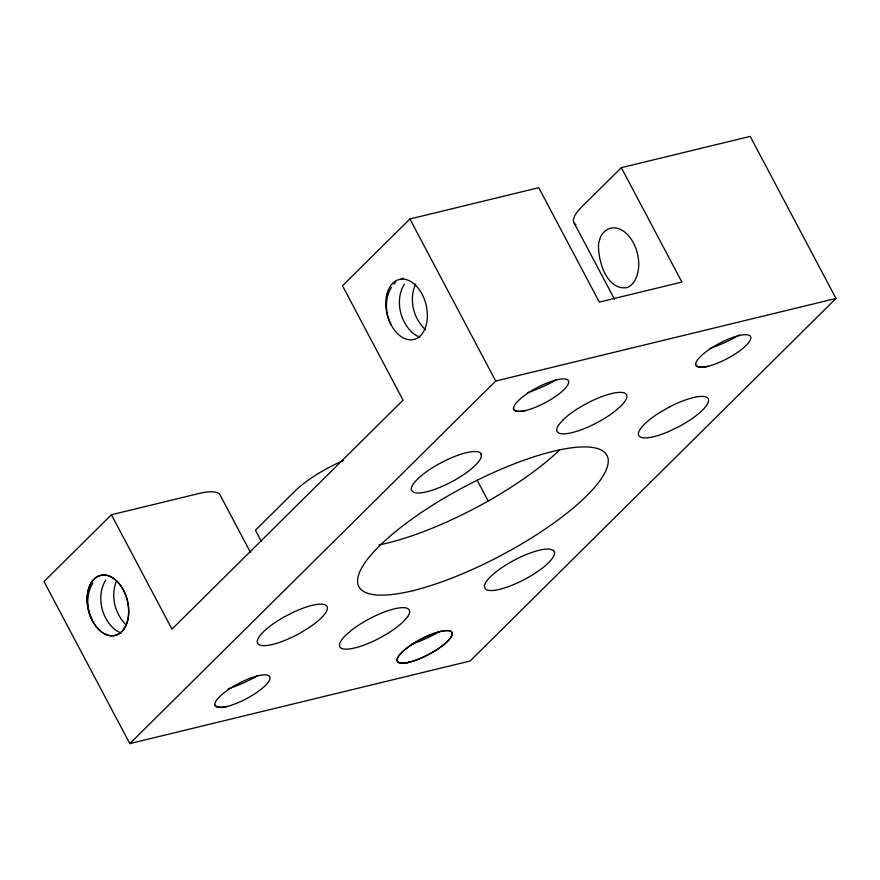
<?xml version="1.0" encoding="UTF-8"?>
<svg xmlns="http://www.w3.org/2000/svg" width="880" height="880" viewBox="0 0 880 880"><rect width="100%" height="100%" fill="white"/><g stroke="black" fill="none" stroke-linecap="round" stroke-linejoin="round"><path stroke-width="1.32" d="M250.47 552.398L219.868 494.593A56.133 15.565 -27.9 0 0 198.77 493.548L111.408 514.756L44 581.548L129.811 743.611L470.096 661.023L836 298.452L750.189 136.389L621.335 167.662L582.076 206.569A56.133 15.565 -27.9 0 0 575.982 224.752M621.335 167.662L681.912 282.062L599.324 302.104L538.758 187.704L409.904 218.977L342.496 285.78L403.062 400.169L171.985 629.145L111.408 514.756M129.811 743.611L495.715 381.04L836 298.452M574.321 223.344L614.493 299.2M409.904 218.977L495.715 381.04M477.202 480.326L488.037 500.797M261.173 541.068L255.431 530.233L294.701 491.326A56.133 15.565 -27.9 0 1 343.365 460.57M525.646 410.52A30.877 8.558 -27.9 0 0 568.634 382.712A30.877 8.558 -27.9 0 0 529.1 392.315A30.877 8.558 -27.9 0 0 525.646 410.52A31.185 11.671 -33.8 0 1 513.304 408.892M707.795 366.344A30.877 8.558 -27.9 0 0 750.783 338.536A30.877 8.558 -27.9 0 0 711.249 348.128A30.877 8.558 -27.9 0 0 707.795 366.344A31.185 11.671 -33.8 0 1 695.486 364.683M226.985 706.464A30.877 8.558 -27.9 0 0 269.973 678.667A30.877 8.558 -27.9 0 0 230.439 688.259A30.877 8.558 -27.9 0 0 226.985 706.464A31.185 11.671 -33.8 0 1 214.676 704.803M409.2 662.222A30.877 8.558 -27.9 0 0 452.188 634.414A30.877 8.558 -27.9 0 0 412.654 644.006A30.877 8.558 -27.9 0 0 409.2 662.222A30.877 8.558 -27.9 0 0 452.144 634.447A30.877 8.558 -27.9 0 0 412.621 644.039A30.877 8.558 -27.9 0 0 409.167 662.255A31.185 11.671 -33.8 0 1 397.54 661.353M559.647 449.922A140.338 38.918 -27.9 0 1 378.994 544.929M391.105 324.808A31.185 23.144 80.7 0 1 391.446 287.287M393.932 284.031A31.185 23.144 80.7 0 1 395.813 282.205M401.137 278.938A31.185 23.144 80.7 0 1 403.447 278.19M404.415 284.13A31.185 23.144 80.7 0 0 404.074 321.662A31.185 16.929 72.9 0 0 419.991 336.974M415.646 284.097A31.185 23.144 80.7 0 0 417.043 318.516A31.185 16.929 72.9 0 0 425.689 329.802M439.868 631.356A31.185 5.456 -22.4 0 1 411.466 644.303M739.508 334.818A31.185 5.456 -22.4 0 1 710.094 348.392M556.325 379.665A31.185 5.456 -22.4 0 1 527.912 392.601M257.686 675.576A31.185 5.456 -22.4 0 1 228.063 688.93M92.477 620.719A31.185 23.144 80.7 0 1 92.807 583.198M105.776 580.041A31.185 23.144 80.7 0 0 105.446 617.573A31.185 16.929 72.9 0 0 121.352 632.885M116.512 581.119A31.185 23.144 80.7 0 0 118.415 614.427A31.185 16.929 72.9 0 0 126.115 624.866M481.173 454.047L481.162 457.237A39.292 10.901 -27.9 0 1 450.89 482.207A39.292 10.901 -27.9 0 1 413.919 492.448L411.554 490.501A39.292 10.901 -27.9 0 1 441.837 462.341A39.292 10.901 -27.9 0 1 481.173 454.047M598.609 243.089C597.333 259.402 606.485 291.225 627.352 287.518A30.877 20.042 76.4 0 0 633.435 242.891A30.877 20.042 76.4 0 0 600.534 236.874L598.609 243.089M562.782 420.145L558.668 424.963A39.292 10.901 -27.9 0 0 572.132 432.619A39.292 10.901 -27.9 0 0 614.79 411.345L620.884 406.043A39.292 10.901 -27.9 0 0 611.534 393.58A39.292 10.901 -27.9 0 0 562.782 420.145M407.704 616.539L403.59 621.357A39.292 10.901 -27.9 0 1 354.838 647.933A39.292 10.901 -27.9 0 1 345.488 635.459L351.582 630.168A39.292 10.901 -27.9 0 1 394.24 608.883A39.292 10.901 -27.9 0 1 407.704 616.539M309.397 627.396L300.883 632.643A39.292 10.901 -27.9 0 1 258.28 644.171A39.292 10.901 -27.9 0 1 283.756 617.177L292.864 612.458A39.292 10.901 -27.9 0 1 326.359 605.649A39.292 10.901 -27.9 0 1 309.397 627.396M668.822 407.297L659.978 412.357A39.292 10.901 -27.9 0 0 638.704 435.413A39.292 10.901 -27.9 0 0 668.998 431.398L678.161 427.009A39.292 10.901 -27.9 0 0 708.279 398.882A39.292 10.901 -27.9 0 0 668.822 407.297M553.52 550.561L550.176 549.197A39.292 10.901 -27.9 0 0 511.016 561.979A39.292 10.901 -27.9 0 0 484.352 586.344L485.375 589.017A39.292 10.901 -27.9 0 0 527.868 577.599A39.292 10.901 -27.9 0 0 553.52 550.561M386.826 294.437A30.877 20.042 76.4 0 0 410.872 339.845A30.877 20.042 76.4 0 0 422.07 294.129A30.877 20.042 76.4 0 0 386.826 294.437M88.121 590.414A30.877 20.042 76.4 0 0 112.167 635.822A30.877 20.042 76.4 0 0 123.431 590.04A30.877 20.042 76.4 0 0 88.198 590.348A30.877 20.042 76.4 0 0 112.233 635.756A30.877 20.042 76.4 0 0 123.365 590.117A30.877 20.042 76.4 0 0 88.121 590.414M412.533 590.755A140.338 38.918 -27.9 0 0 607.937 464.365A140.338 38.918 -27.9 0 0 428.241 507.98A140.338 38.918 -27.9 0 0 412.533 590.755"/></g></svg>
